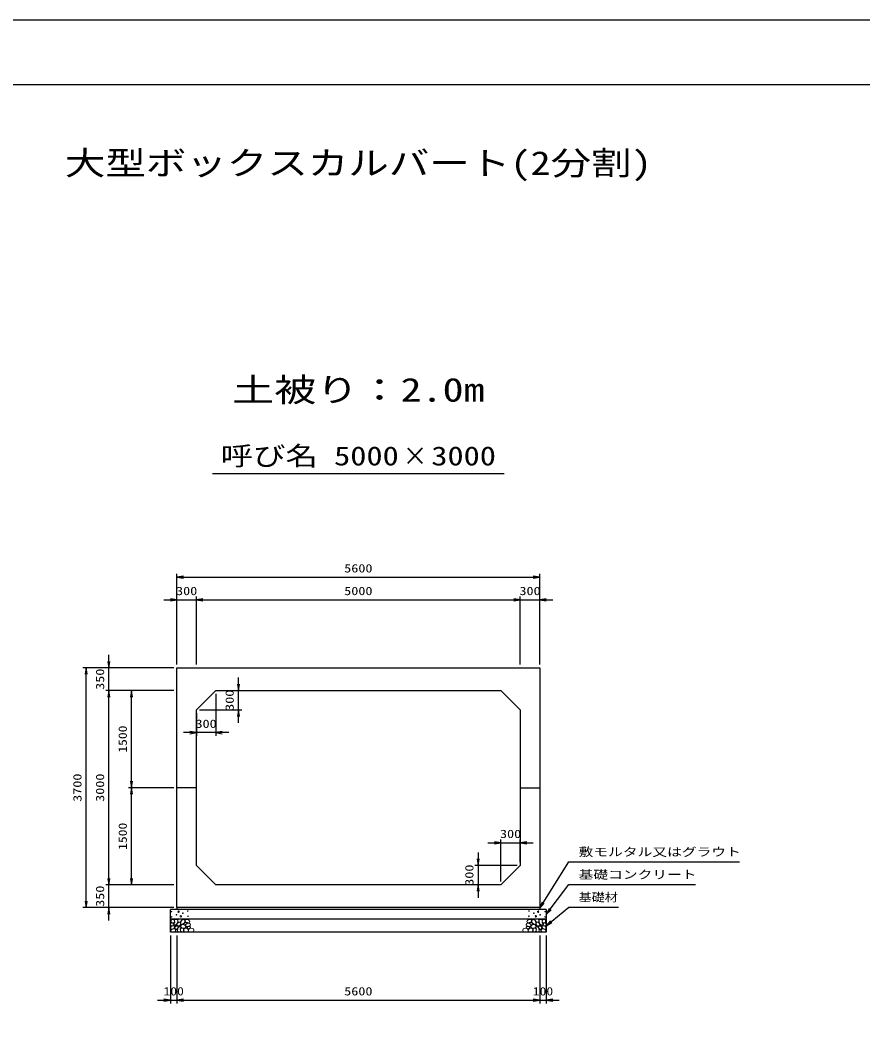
# Model space of a CAD drawing. Units: millimetres at full size. Extents: x 0 to 42050, y 0 to 29700.
# Drawn here: x 15804 to 28812, y 14173 to 29700 of the extents above; entities that cross this region are included whole.
import ezdxf
from ezdxf.enums import TextEntityAlignment as Align

# ---------------------------------------------------------------- set-up
doc = ezdxf.new("R2010")
doc.units = ezdxf.units.MM
for name, color, linetype, lineweight in [('D-DCR-HCHn', 4, 'Continuous', 9), ('D-STR-DIM', 7, 'Continuous', 25), ('D-STR-STRn', 1, 'Continuous', 25), ('D-STR-TXT', 7, 'Continuous', 25), ('D-TTL', 2, 'Continuous', 25), ('D-TTL-TXT', 7, 'Continuous', 25)]:
    doc.layers.add(name, color=color, linetype=linetype, lineweight=lineweight)
doc.styles.add('ＭＳ ゴシック', font='')
doc.styles.get('ＭＳ ゴシック').set_extended_font_data('MS Gothic')

# ---------------------------------------------------------------- blocks, each defined once
blk = doc.blocks.new('open_arrow')
at = {"color": 0, "linetype": 'Continuous', "lineweight": -2}
blk.add_lwpolyline([(7.5, 1.25), (0, 0), (7.5, -1.25)], dxfattribs=at)

msp = doc.modelspace()

# ---------------------------------------------------------------- linework, layer by layer
at = {"layer": 'D-DCR-HCHn'}
for points in [[(18132.281, 15753.808), (18125.346, 15733.005), (18134.592, 15719.136), (18157.707, 15716.824), (18173.488, 15723.599), (18166.952, 15739.939), (18171.575, 15749.185), (18162.33, 15758.431), (18148.461, 15763.053)], [(18176.155, 15677.009), (18193.277, 15702.692), (18191.137, 15709.112), (18167.594, 15715.533), (18146.192, 15713.393), (18131.21, 15700.551), (18129.07, 15685.57), (18131.21, 15670.588), (18148.332, 15666.308)], [(18176.198, 15811.594), (18155.395, 15816.217), (18136.904, 15806.971), (18134.592, 15786.168), (18139.215, 15769.988), (18162.33, 15763.053), (18178.51, 15763.053), (18185.444, 15774.611), (18185.444, 15800.037)], [(18194.69, 15813.906), (18187.756, 15793.102), (18190.067, 15769.988), (18173.887, 15744.562), (18194.69, 15733.005), (18217.805, 15744.562), (18231.673, 15763.053), (18236.296, 15793.102), (18231.673, 15809.283), (18217.805, 15816.217)], [(18199.313, 15733.005), (18187.756, 15723.759), (18192.379, 15716.824), (18208.559, 15716.824), (18215.493, 15719.136), (18220.116, 15728.382), (18213.182, 15735.316)], [(18236.082, 15677.009), (18246.783, 15702.692), (18238.222, 15713.393), (18212.539, 15713.393), (18201.838, 15709.112), (18191.137, 15694.131), (18191.137, 15681.289), (18201.838, 15664.167), (18214.679, 15662.027)], [(18233.985, 15758.431), (18222.427, 15730.693), (18231.673, 15719.136), (18259.411, 15719.136), (18270.968, 15723.759), (18282.525, 15739.939), (18282.525, 15753.808), (18270.968, 15772.299), (18257.099, 15774.611)], [(18272.466, 15625.643), (18278.886, 15644.905), (18276.746, 15666.308), (18291.728, 15689.85), (18272.466, 15700.551), (18251.063, 15689.85), (18238.222, 15672.728), (18233.941, 15644.905), (18238.222, 15629.924), (18251.063, 15623.503)], [(18268.185, 15700.551), (18278.886, 15709.112), (18274.606, 15715.533), (18259.624, 15715.533), (18253.204, 15713.393), (18248.923, 15704.832), (18255.344, 15698.411)], [(18289.588, 15627.783), (18308.85, 15623.503), (18325.972, 15632.064), (18328.112, 15651.326), (18325.968, 15674.878), (18302.429, 15682.327), (18287.447, 15678.603), (18281.027, 15662.027), (18281.027, 15638.484)], [(18338.203, 15679.532), (18302.829, 15686.129), (18287.782, 15698.266), (18283.03, 15717.263), (18297.713, 15731.629), (18326.323, 15739.69), (18347.97, 15726.761), (18361.961, 15709.347), (18358.002, 15691.67)], [(18298.447, 15736.214), (18285.689, 15740.569), (18284.425, 15768.678), (18297.512, 15797.359), (18314.448, 15813.536), (18346.403, 15807.032), (18349.133, 15771.913), (18338.816, 15759.876), (18310.739, 15744.301)], [(18329.798, 15745.711), (18331.454, 15739.566), (18337.011, 15735.193), (18349.19, 15733.302), (18360.305, 15739.802), (18370.592, 15749.138), (18379.858, 15757.333), (18379.635, 15763.462), (18373.736, 15768.875), (18359.203, 15770.356), (18346.47, 15764.383), (18337.011, 15755.165), (18332.281, 15750.556)], [(18337.352, 15673.637), (18352.306, 15682.556), (18378.44, 15682.292), (18399.93, 15663.525), (18403.643, 15634.899), (18389.853, 15624.245), (18353.098, 15621.871), (18336.731, 15631.633), (18332.172, 15654.06)], [(18357.012, 15779.601), (18350.964, 15785.086), (18349.897, 15790.792), (18353.414, 15803.305), (18363.71, 15817.61), (18386.004, 15816.105), (18407.571, 15805.811), (18422.195, 15785.597), (18420.021, 15772.456), (18413.02, 15765.716), (18401.769, 15763.215), (18385.511, 15767.483), (18364.289, 15774.481)], [(18418.372, 15711.832), (18423.688, 15716.874), (18430.476, 15725.68), (18432.145, 15733.275), (18428.144, 15747.685), (18414.088, 15758.67), (18393.907, 15757.89), (18366.698, 15743.001), (18357.086, 15730.757), (18360.152, 15716.784), (18369.778, 15710.04), (18378.599, 15709.145), (18392.363, 15709.524), (18405.808, 15711.002)], [(18374.971, 15685.265), (18379.183, 15688.446), (18382.686, 15693.505), (18382.81, 15700.431), (18378.414, 15706.067), (18370.769, 15707.977), (18364.356, 15706.179), (18362.704, 15700.442), (18361.896, 15694.835), (18362.881, 15687.456), (18368.975, 15684.127)], [(18402.597, 15670.331), (18392.895, 15675.079), (18385.89, 15683.822), (18385.719, 15695.084), (18389.942, 15705.627), (18405.189, 15707.625), (18420.054, 15708.018), (18434.481, 15702.512), (18436.849, 15693.273), (18424.54, 15682.195), (18409.555, 15673.15)], [(18434.972, 15622.493), (18419.837, 15624.274), (18409.866, 15629.787), (18405.835, 15642.722), (18405.945, 15654.963), (18415.172, 15671.678), (18433.242, 15682.822), (18460.731, 15678.403), (18482.453, 15670.334), (18487.643, 15646.125), (18483.03, 15628.257), (18461.884, 15622.877)], [(23615.028, 15622.493), (23630.163, 15624.274), (23640.134, 15629.787), (23644.165, 15642.722), (23644.055, 15654.963), (23634.828, 15671.678), (23616.758, 15682.822), (23589.269, 15678.403), (23567.547, 15670.334), (23562.357, 15646.125), (23566.97, 15628.257), (23588.116, 15622.877)], [(23647.403, 15670.331), (23657.105, 15675.079), (23664.11, 15683.822), (23664.281, 15695.084), (23660.058, 15705.627), (23644.811, 15707.625), (23629.946, 15708.018), (23615.519, 15702.512), (23613.151, 15693.273), (23625.46, 15682.195), (23640.445, 15673.15)], [(23631.628, 15711.832), (23626.312, 15716.874), (23619.524, 15725.68), (23617.855, 15733.275), (23621.856, 15747.685), (23635.912, 15758.67), (23656.093, 15757.89), (23683.302, 15743.001), (23692.914, 15730.757), (23689.848, 15716.784), (23680.222, 15710.04), (23671.401, 15709.145), (23657.637, 15709.524), (23644.192, 15711.002)], [(23692.988, 15779.601), (23699.036, 15785.086), (23700.103, 15790.792), (23696.586, 15803.305), (23686.29, 15817.61), (23663.996, 15816.105), (23642.429, 15805.811), (23627.805, 15785.597), (23629.979, 15772.456), (23636.98, 15765.716), (23648.231, 15763.215), (23664.489, 15767.483), (23685.711, 15774.481)], [(23712.648, 15673.637), (23697.694, 15682.556), (23671.56, 15682.292), (23650.07, 15663.525), (23646.357, 15634.899), (23660.147, 15624.245), (23696.902, 15621.871), (23713.269, 15631.633), (23717.828, 15654.06)], [(23675.029, 15685.265), (23670.817, 15688.446), (23667.314, 15693.505), (23667.19, 15700.431), (23671.586, 15706.067), (23679.231, 15707.977), (23685.644, 15706.179), (23687.296, 15700.442), (23688.104, 15694.835), (23687.119, 15687.456), (23681.025, 15684.127)], [(23720.202, 15745.711), (23718.546, 15739.566), (23712.989, 15735.193), (23700.81, 15733.302), (23689.695, 15739.802), (23679.408, 15749.138), (23670.142, 15757.333), (23670.365, 15763.462), (23676.264, 15768.875), (23690.797, 15770.356), (23703.53, 15764.383), (23712.989, 15755.165), (23717.719, 15750.556)], [(23711.797, 15679.532), (23747.171, 15686.129), (23762.218, 15698.266), (23766.97, 15717.263), (23752.287, 15731.629), (23723.677, 15739.69), (23702.03, 15726.761), (23688.039, 15709.347), (23691.998, 15691.67)], [(23751.553, 15736.214), (23764.311, 15740.569), (23765.575, 15768.678), (23752.488, 15797.359), (23735.552, 15813.536), (23703.597, 15807.032), (23700.867, 15771.913), (23711.184, 15759.876), (23739.261, 15744.301)], [(23760.412, 15627.783), (23741.15, 15623.503), (23724.028, 15632.064), (23721.888, 15651.326), (23724.032, 15674.878), (23747.571, 15682.327), (23762.553, 15678.603), (23768.973, 15662.027), (23768.973, 15638.484)], [(23777.534, 15625.643), (23771.114, 15644.905), (23773.254, 15666.308), (23758.272, 15689.85), (23777.534, 15700.551), (23798.937, 15689.85), (23811.778, 15672.728), (23816.059, 15644.905), (23811.778, 15629.924), (23798.937, 15623.503)], [(23816.015, 15758.431), (23827.573, 15730.693), (23818.327, 15719.136), (23790.589, 15719.136), (23779.032, 15723.759), (23767.475, 15739.939), (23767.475, 15753.808), (23779.032, 15772.299), (23792.901, 15774.611)], [(23781.815, 15700.551), (23771.114, 15709.112), (23775.394, 15715.533), (23790.376, 15715.533), (23796.796, 15713.393), (23801.077, 15704.832), (23794.656, 15698.411)], [(23813.918, 15677.009), (23803.217, 15702.692), (23811.778, 15713.393), (23837.461, 15713.393), (23848.162, 15709.112), (23858.863, 15694.131), (23858.863, 15681.289), (23848.162, 15664.167), (23835.321, 15662.027)], [(23855.31, 15813.906), (23862.244, 15793.102), (23859.933, 15769.988), (23876.113, 15744.562), (23855.31, 15733.005), (23832.195, 15744.562), (23818.327, 15763.053), (23813.704, 15793.102), (23818.327, 15809.283), (23832.195, 15816.217)], [(23850.687, 15733.005), (23862.244, 15723.759), (23857.621, 15716.824), (23841.441, 15716.824), (23834.507, 15719.136), (23829.884, 15728.382), (23836.818, 15735.316)], [(23873.845, 15677.009), (23856.723, 15702.692), (23858.863, 15709.112), (23882.406, 15715.533), (23903.808, 15713.393), (23918.79, 15700.551), (23920.93, 15685.57), (23918.79, 15670.588), (23901.668, 15666.308)], [(23873.802, 15811.594), (23894.605, 15816.217), (23913.096, 15806.971), (23915.408, 15786.168), (23910.785, 15769.988), (23887.67, 15763.053), (23871.49, 15763.053), (23864.556, 15774.611), (23864.556, 15800.037)], [(23917.719, 15753.808), (23924.654, 15733.005), (23915.408, 15719.136), (23892.293, 15716.824), (23876.512, 15723.599), (23883.048, 15739.939), (23878.425, 15749.185), (23887.67, 15758.431), (23901.539, 15763.053)], [(18184.716, 15623.503), (18199.698, 15629.924), (18203.978, 15651.326), (18195.417, 15666.308), (18180.435, 15670.588), (18161.173, 15668.448), (18139.771, 15659.887), (18129.07, 15647.045), (18129.07, 15632.064), (18135.49, 15623.503), (18161.173, 15625.643)], [(18231.801, 15629.924), (18231.801, 15655.606), (18221.1, 15662.027), (18210.399, 15655.606), (18208.259, 15640.625), (18210.399, 15627.783), (18225.381, 15623.503)], [(23818.199, 15629.924), (23818.199, 15655.606), (23828.9, 15662.027), (23839.601, 15655.606), (23841.741, 15640.625), (23839.601, 15627.783), (23824.619, 15623.503)], [(23865.284, 15623.503), (23850.302, 15629.924), (23846.022, 15651.326), (23854.583, 15666.308), (23869.565, 15670.588), (23888.827, 15668.448), (23910.229, 15659.887), (23920.93, 15647.045), (23920.93, 15632.064), (23914.51, 15623.503), (23888.827, 15625.643)]]:
    msp.add_lwpolyline(points, close=True, dxfattribs=at)
for points in [[(18268.432, 15818.547), (18251.093, 15816.446), (18239.258, 15808.701), (18239.626, 15789.819), (18245.514, 15776.087), (18260.025, 15776.185), (18280.107, 15779.153), (18289.799, 15793.689), (18299.082, 15803.492), (18301.884, 15814.345), (18289.099, 15818.547), (18268.082, 15818.547)], [(23781.568, 15818.547), (23798.907, 15816.446), (23810.742, 15808.701), (23810.374, 15789.819), (23804.486, 15776.087), (23789.975, 15776.185), (23769.893, 15779.153), (23760.201, 15793.689), (23750.918, 15803.492), (23748.116, 15814.345), (23760.901, 15818.547), (23781.918, 15818.547)]]:
    msp.add_lwpolyline(points, dxfattribs=at)
for centre, radius in [((18141.091, 15936.145), 4.5), ((18142.803, 15855.879), 4.5), ((18218.437, 15888.641), 4.5), ((18250.004, 15936.145), 11.25), ((18284.996, 15864.955), 11.25), ((18316.563, 15912.459), 4.5), ((18392.197, 15945.221), 4.5), ((18393.909, 15864.955), 4.5), ((23656.091, 15864.955), 4.5), ((23657.803, 15945.221), 4.5), ((23733.437, 15912.459), 4.5), ((23765.004, 15864.955), 11.25), ((23799.996, 15936.145), 11.25), ((23831.563, 15888.641), 4.5), ((23907.197, 15855.879), 4.5), ((23908.909, 15936.145), 4.5)]:
    msp.add_circle(centre, radius, dxfattribs=at)
at = {"layer": 'D-STR-DIM'}
for p, q in [((18225, 19750), (18225, 21150)), ((23825, 19750), (23825, 21150)), ((18225, 21100), (23825, 21100)), ((18025, 20750), (18725, 20750)), ((18225, 19750), (18225, 20800)), ((18525, 19750), (18525, 20800)), ((18525, 19750), (18525, 20800)), ((18525, 20750), (23525, 20750)), ((23325, 20750), (24025, 20750)), ((23525, 19750), (23525, 20800)), ((23525, 19750), (23525, 20800)), ((23825, 19750), (23825, 20800)), ((17175, 19150), (17175, 19900)), ((18175, 19700), (16775, 19700)), ((16825, 16000), (16825, 19700)), ((18175, 19700), (17125, 19700)), ((19175, 18850), (19175, 19550)), ((18175, 19350), (17125, 19350)), ((18175, 19350), (17125, 19350)), ((17175, 16350), (17175, 19350)), ((18175, 19350), (17475, 19350)), ((17525, 17850), (17525, 19350)), ((18825, 19300), (18825, 18650)), ((18875, 19350), (19225, 19350)), ((18525, 19000), (18525, 18650)), ((18575, 19050), (19225, 19050)), ((19025, 18700), (18325, 18700)), ((18175, 17850), (17475, 17850)), ((18175, 17850), (17475, 17850)), ((17525, 16350), (17525, 17850)), ((23025, 17000), (23725, 17000)), ((23225, 16400), (23225, 17050)), ((23525, 16700), (23525, 17050)), ((22875, 16850), (22875, 16150)), ((23475, 16650), (22825, 16650)), ((17175, 15800), (17175, 16550)), ((18175, 16350), (17125, 16350)), ((18175, 16350), (17125, 16350)), ((18175, 16350), (17475, 16350)), ((23175, 16350), (22825, 16350)), ((18175, 16000), (16775, 16000)), ((18175, 16000), (17125, 16000)), ((18125, 15570), (18125, 14520)), ((18225, 15570), (18225, 14520)), ((18225, 15570), (18225, 14520)), ((23825, 15570), (23825, 14520)), ((23825, 15570), (23825, 14520)), ((23925, 15570), (23925, 14520)), ((17925, 14570), (18425, 14570)), ((18225, 14570), (23825, 14570)), ((23625, 14570), (24125, 14570))]:
    msp.add_line(p, q, dxfattribs=at)
at = {"layer": 'D-STR-STRn'}
for p, q in [((18225, 19700), (23825, 19700)), ((18225, 16000), (18225, 19700)), ((23825, 19700), (23825, 16000)), ((18525, 19050), (18825, 19350)), ((18825, 19350), (23225, 19350)), ((23225, 19350), (23525, 19050)), ((18525, 16650), (18525, 19050)), ((23525, 19050), (23525, 16650)), ((18525, 17850), (18225, 17850)), ((23525, 17850), (23825, 17850)), ((18825, 16350), (18525, 16650)), ((23525, 16650), (23225, 16350)), ((23225, 16350), (18825, 16350)), ((23825, 16000), (18225, 16000)), ((18225, 16000), (18225, 15970)), ((23825, 16000), (23825, 15970)), ((23925, 15970), (18125, 15970)), ((18125, 15620), (18125, 15970)), ((23925, 15970), (23925, 15620)), ((23925, 15820), (18125, 15820)), ((23925, 15620), (18125, 15620))]:
    msp.add_line(p, q, dxfattribs=at)
at = {"layer": 'D-STR-TXT'}
for points in [[(23825, 15990), (24275, 16705), (24375, 16705), (26908.756, 16705)], [(23925, 15895), (24275, 16355), (24375, 16355), (26226.523, 16355)], [(23925, 15720), (24275, 16005), (24375, 16005), (25039.721, 16005)]]:
    msp.add_lwpolyline(points, dxfattribs=at)
at = {"layer": 'D-TTL'}
for points in [[(0, 0), (42050, 0), (42050, 29700), (0, 29700)], [(1000, 1000), (41050, 1000), (41050, 28700), (1000, 28700)]]:
    msp.add_lwpolyline(points, close=True, dxfattribs=at)
at = {"layer": 'D-TTL-TXT'}
msp.add_line((18775, 22700), (23275, 22700), dxfattribs=at)

# ---------------------------------------------------------------- block references
at = {"layer": 'D-STR-DIM', "xscale": 13.3, "yscale": 13.3}
for p in [(18225, 21100), (18525, 20750), (18525, 20750), (23825, 20750), (18825, 18700), (23525, 17000), (18225, 14570), (18225, 14570), (23925, 14570)]:
    msp.add_blockref('open_arrow', p, dxfattribs=at)
for p, rotation in [((23825, 21100), 180), ((18225, 20750), 180), ((23525, 20750), 180), ((23525, 20750), 180), ((17175, 19700), 90), ((16825, 19700), 270), ((19175, 19350), 90), ((17175, 19350), 270), ((17175, 19350), 270), ((17525, 19350), 270), ((19175, 19050), 270), ((18525, 18700), 180), ((17525, 17850), 90), ((17525, 17850), 270), ((23225, 17000), 180), ((22875, 16650), 90), ((17175, 16350), 90), ((17175, 16350), 90), ((17525, 16350), 90), ((22875, 16350), 270), ((16825, 16000), 90), ((17175, 16000), 270), ((18125, 14570), 180), ((23825, 14570), 180), ((23825, 14570), 180)]:
    msp.add_blockref('open_arrow', p, dxfattribs=dict(at, rotation=rotation))
at = {"layer": 'D-STR-TXT', "xscale": 13.3, "yscale": 13.3}
for p, rotation in [((23825, 15990), 57.8), ((23925, 15895), 52.7), ((23925, 15720), 39.2)]:
    msp.add_blockref('open_arrow', p, dxfattribs=dict(at, rotation=rotation))

# ---------------------------------------------------------------- texts
at = {"layer": 'D-STR-DIM', "style": 'ＭＳ ゴシック'}
for s, width, p in [('5600', 1.25, (21025, 21237.5)), ('300', 1.25, (18375, 20887.5)), ('5000', 1.25, (21025, 20887.5)), ('300', 1.25, (23675, 20887.5)), ('300', 1.25, (18675, 18837.5)), ('300', 1.25, (23375, 17137.5)), ('100', 1.2, (18175, 14707.5)), ('5600', 1.25, (21025, 14707.5)), ('100', 1.2, (23875, 14707.5))]:
    msp.add_text(s, height=128.3, dxfattribs=dict(at, width=width)).set_placement(p, align=Align.MIDDLE_CENTER)
for s, width, p in [('350', 1.25, (17037.5, 19525)), ('300', 1.25, (19037.5, 19200)), ('1500', 1.2, (17387.5, 18600)), ('3700', 1.25, (16687.5, 17850)), ('3000', 1.25, (17037.5, 17850)), ('1500', 1.2, (17387.5, 17100)), ('300', 1.25, (22737.5, 16500)), ('350', 1.25, (17037.5, 16175))]:
    msp.add_text(s, height=128.3, rotation=90, dxfattribs=dict(at, width=width)).set_placement(p, align=Align.MIDDLE_CENTER)
at = {"layer": 'D-STR-TXT', "style": 'ＭＳ ゴシック'}
for s, width, p in [('敷モルタル又はグラウト', 1.3, (24425, 16755)), ('基礎コンクリート', 1.3, (24425, 16405)), ('基礎材', 1.15, (24425, 16055))]:
    msp.add_text(s, height=128.3, dxfattribs=dict(at, width=width)).set_placement(p, align=Align.BOTTOM_LEFT)
at = {"layer": 'D-TTL-TXT', "style": 'ＭＳ ゴシック'}
for s, height, width, p in [('大型ボックスカルバート(2分割)', 366.6, 1.25, (21025, 27200)), ('土被り：2.0m', 366.6, 1.3, (21025, 23700)), ('呼び名', 293.3, 1.25, (19650, 22737.5)), ('5000', 293.3, 1.25, (21150, 22737.5)), ('×', 293.3, 0.95, (21900, 22737.5)), ('3000', 293.3, 1.25, (22650, 22737.5))]:
    msp.add_text(s, height=height, dxfattribs=dict(at, width=width)).set_placement(p, align=Align.BOTTOM_CENTER)

doc.saveas('drawing.dxf')
